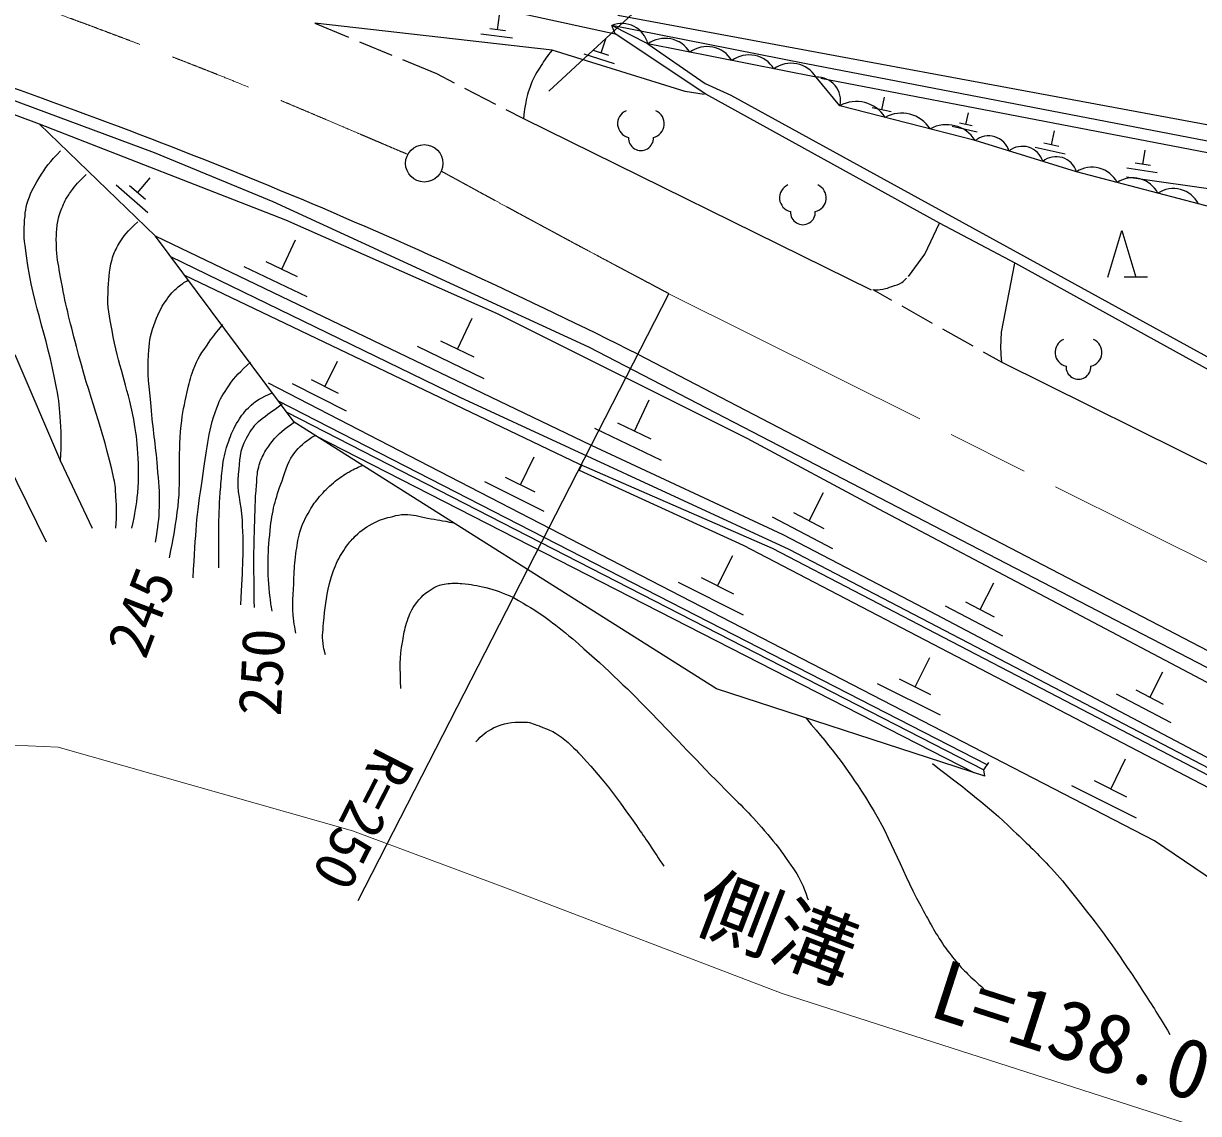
# Model space of a CAD drawing. Units: millimetres, scale not verified. Extents: x 40000 to 680000, y 20000 to 380000.
# Drawn here: x 445604 to 495918, y 245799 to 292481 of the extents above; entities that cross this region are included whole.
import ezdxf
from ezdxf.enums import TextEntityAlignment as Align

# ---------------------------------------------------------------- set-up
doc = ezdxf.new("R2010")
doc.units = ezdxf.units.MM
doc.header["$LTSCALE"] = 1000
doc.linetypes.add('CHAIN', pattern=[18.5, 12, -1.5, 3.5, -1.5])
for name, color, linetype, lineweight in [('M-BGD', 7, 'Continuous', 25), ('M-BMK', 2, 'CHAIN', 13), ('M-BMK-SRVR', 3, 'Continuous', 25), ('M-STR-HTXT', 7, 'Continuous', 13), ('M-STR-STRC', 7, 'Continuous', 25)]:
    doc.layers.add(name, color=color, linetype=linetype, lineweight=lineweight)
doc.styles.add('ＭＳ ゴシック', font='')
doc.styles.get('ＭＳ ゴシック').set_extended_font_data('MS Gothic')

msp = doc.modelspace()

# ---------------------------------------------------------------- linework, layer by layer
at = {"layer": 'M-BGD'}
for p, q in [((458973, 294649), (470939, 292043)), ((465907, 292210), (465985, 292843)), ((471051, 292844), (499329, 287593)), ((468237, 291338), (458073, 292491)), ((458073, 292491), (459525, 291890)), ((479120, 290755), (470799, 292392)), ((470939, 292043), (470799, 292392)), ((466550, 291851), (465194, 292026)), ((466246, 292166), (465568, 292253)), ((470341, 291220), (470533, 291828)), ((474815, 289453), (470939, 292043)), ((459987, 291699), (461374, 291126)), ((473938, 289571), (468237, 291338)), ((470666, 291115), (470016, 291324)), ((461836, 290935), (463288, 290334)), ((470908, 290750), (469606, 291169)), ((446284, 288173), (440166, 290421)), ((463288, 290334), (464041, 289944)), ((522287, 282417), (479120, 290755)), ((451216, 286935), (442283, 290252)), ((480565, 288956), (479540, 290187)), ((498994, 286419), (479751, 290123)), ((464485, 289715), (465818, 289026)), ((474746, 289446), (473938, 289571)), ((484830, 283932), (474815, 289453)), ((482353, 288783), (482472, 289327)), ((482761, 288691), (481945, 288875)), ((466262, 288796), (467015, 288407)), ((467015, 288407), (481908, 281079)), ((485959, 288158), (486069, 288659)), ((456842, 284065), (446284, 288173)), ((451250, 283369), (446284, 288173)), ((486446, 287824), (485376, 288065)), ((486227, 288098), (485691, 288219)), ((489620, 287285), (489752, 287887)), ((489942, 287212), (489298, 287357)), ((456289, 284842), (451216, 286935)), ((490206, 286881), (488918, 287172)), ((493537, 286448), (493629, 287058)), ((494149, 286085), (492844, 286289)), ((493864, 286397), (493211, 286499)), ((450485, 285235), (451032, 285869)), ((499423, 284964), (492841, 285896)), ((450926, 284374), (449573, 285554)), ((450823, 284940), (450147, 285529)), ((469818, 278615), (456289, 284842)), ((465898, 280046), (456842, 284065)), ((484199, 282600), (484830, 283932)), ((488102, 282198), (484830, 283932)), ((469927, 274410), (451250, 283369)), ((457196, 275410), (451250, 283369)), ((492038, 281619), (492638, 283619)), ((492638, 283619), (493238, 281619)), ((456665, 281956), (457256, 283218)), ((451899, 282500), (464285, 276471)), ((457339, 281635), (455990, 282278)), ((483507, 281650), (484199, 282600)), ((457756, 280774), (455059, 282060)), ((487488, 279257), (488057, 282222)), ((501469, 274821), (488102, 282198)), ((452494, 281703), (469391, 273628)), ((493738, 281619), (492738, 281619)), ((481970, 281085), (482772, 280634)), ((483208, 280389), (484515, 279653)), ((464185, 278529), (464819, 279865)), ((476592, 274704), (465898, 280046)), ((484950, 279408), (486257, 278672)), ((464899, 278185), (463471, 278873)), ((445240, 278303), (447193, 273742)), ((465337, 277270), (462482, 278647)), ((499987, 262971), (469818, 278615)), ((471916, 278314), (498338, 264566)), ((486693, 278426), (487495, 277975)), ((458512, 276925), (459050, 278014)), ((487495, 277975), (498417, 272556)), ((443241, 277053), (446569, 270285)), ((494030, 257483), (456097, 277079)), ((459442, 275877), (457116, 277043)), ((459094, 276634), (457931, 277217)), ((456514, 276323), (486861, 260739)), ((464285, 276471), (478373, 269970)), ((471766, 275024), (472400, 276361)), ((456880, 275833), (486726, 260518)), ((475273, 263993), (457196, 275410)), ((472480, 274680), (471052, 275369)), ((458094, 274843), (486292, 260399)), ((472918, 273765), (470063, 275142)), ((478129, 270585), (469927, 274410)), ((482225, 271678), (476592, 274704)), ((447193, 273742), (448544, 270869)), ((466884, 272725), (467473, 273918)), ((469391, 273628), (477662, 270011)), ((469506, 273578), (469403, 273349)), ((469403, 273349), (476417, 270146)), ((467902, 271576), (465354, 272854)), ((467521, 272405), (466247, 273044)), ((479240, 271183), (479865, 272392)), ((480259, 269989), (477678, 271344)), ((479885, 270844), (478594, 271522)), ((497729, 263494), (482225, 271678)), ((483879, 267580), (478129, 270585)), ((475328, 268395), (475972, 269701)), ((476417, 270146), (500933, 257359)), ((477662, 270011), (489186, 264012)), ((478373, 269970), (499182, 259114)), ((476025, 268046), (474631, 268745)), ((476442, 267139), (473654, 268537)), ((486567, 267380), (487160, 268526)), ((487179, 267059), (485955, 267702)), ((499747, 259211), (483879, 267580)), ((487534, 266248), (485086, 267533)), ((483786, 264069), (484410, 265332)), ((493830, 263618), (494397, 264715)), ((484865, 262853), (482167, 264206)), ((484461, 263731), (483112, 264407)), ((486772, 260243), (475273, 263993)), ((489186, 264012), (501535, 257568)), ((494755, 262535), (492414, 263765)), ((494416, 263311), (493245, 263926)), ((486726, 260518), (486945, 260837)), ((492160, 259693), (492799, 260989)), ((486772, 260243), (486726, 260518)), ((493266, 258445), (490497, 259833)), ((492852, 259346), (491467, 260040)), ((500283, 253238), (494030, 257483))]:
    msp.add_line(p, q, dxfattribs=at)
for points in [[(479540, 290187), (472339, 291606), (470799, 292392)], [(472339, 291606), (474795, 289913), (475895, 289405), (501973, 275096)], [(497659, 284297), (490696, 286130), (486357, 287467), (480565, 288956)]]:
    msp.add_lwpolyline(points, dxfattribs=at)
for centre, radius, start, end in [((471236, 291345), 1134, 13.3085, 112.6434), ((473075, 290593), 1252, 31.7324, 125.9643), ((474875, 290238), 1252, 31.7324, 125.9643), ((476675, 289883), 1252, 31.7324, 125.9643), ((368149, 71932), 231000, 63.30709, 71.18076), ((478475, 289528), 1252, 31.7324, 125.9643), ((479590, 289186), 1002, 346.6988, 92.8568), ((481271, 287699), 1442, 31.8525, 119.3124), ((471642, 288189), 599, 113.4484, 257.2818), ((472445, 288189), 599, 282.7182, 66.5516), ((483202, 287202), 1442, 31.8525, 119.3124), ((485132, 286706), 1442, 31.8525, 119.3124), ((472044, 287573), 534, 176.5286, 3.4714), ((486928, 286751), 916, 17.1497, 128.5942), ((488375, 286305), 916, 17.1497, 128.5942), ((489821, 285860), 916, 17.1497, 128.5942), ((491360, 285115), 1213, 27.3298, 123.1757), ((493100, 284656), 1213, 27.3298, 123.1757), ((478576, 285015), 599, 113.4484, 257.2818), ((479379, 285015), 599, 282.7182, 66.5516), ((494841, 284198), 1213, 27.3298, 123.1757), ((478977, 284399), 534, 176.5286, 3.4714), ((490378, 278394), 599, 113.4484, 257.2818), ((491181, 278394), 599, 282.7182, 66.5516), ((490779, 277778), 534, 176.5286, 3.4714)]:
    msp.add_arc(centre, radius, start, end, dxfattribs=at)
for points, knots in [([(468237, 291338), (468003, 291038), (467934, 290946), (467765, 290679), (467580, 290387), (467468, 290224), (467344, 289903), (467207, 289545), (467151, 289334), (467086, 288957), (467049, 288743), (467036, 288665), (467015, 288407)], [0, 0, 0, 0, 1, 1, 1, 2, 2, 2, 3, 3, 3, 4, 4, 4, 4]), ([(447193, 273742), (447223, 274537), (447237, 274775), (447193, 275435), (447156, 276000), (447128, 276318), (447024, 276874), (446576, 279272), (445952, 280548), (445669, 282970), (445612, 283463), (445625, 283746), (445669, 284240), (445687, 284441), (445698, 284555), (445754, 284748), (445885, 285203), (446023, 285440), (446262, 285849), (446559, 286357), (446731, 286528), (447193, 287034)], [0, 0, 0, 0, 1, 1, 1, 2, 2, 2, 3, 3, 3, 4, 4, 4, 5, 5, 5, 6, 6, 6, 7, 7, 7, 7]), ([(449564, 270863), (449587, 271501), (449605, 271690), (449564, 272218), (449541, 272516), (449545, 272687), (449479, 272980), (448976, 275227), (448447, 276422), (447871, 278652), (447574, 279802), (447395, 280446), (447193, 281616), (447114, 282077), (447048, 282334), (447024, 282801), (447009, 283098), (447001, 283266), (447024, 283563), (447042, 283796), (447055, 283928), (447109, 284156), (447173, 284431), (447245, 284576), (447363, 284833), (447443, 285008), (447509, 285096), (447617, 285256), (447838, 285587), (447962, 285686), (448294, 286018)], [0, 0, 0, 0, 1, 1, 1, 2, 2, 2, 3, 3, 3, 4, 4, 4, 5, 5, 5, 6, 6, 6, 7, 7, 7, 8, 8, 8, 9, 9, 9, 10, 10, 10, 10]), ([(450241, 270863), (450396, 271562), (450442, 271786), (450495, 272387), (450554, 273046), (450544, 273421), (450495, 274080), (450454, 274645), (450435, 274964), (450326, 275520), (450030, 277023), (449676, 277824), (449395, 279330), (449279, 279951), (449193, 280307), (449225, 280938), (449254, 281504), (449260, 281828), (449395, 282378), (449455, 282622), (449532, 282747), (449649, 282970), (449889, 283428), (450077, 283568), (450495, 283986)], [0, 0, 0, 0, 1, 1, 1, 2, 2, 2, 3, 3, 3, 4, 4, 4, 5, 5, 5, 6, 6, 6, 7, 7, 7, 8, 8, 8, 8]), ([(451257, 270270), (451372, 270973), (451404, 271196), (451427, 271794), (451451, 272456), (451394, 272827), (451342, 273488), (451262, 274502), (451146, 275064), (451068, 276079), (451001, 276945), (450893, 277433), (450956, 278300), (450993, 278796), (451010, 279087), (451185, 279553), (451352, 279996), (451452, 280252), (451725, 280639), (451897, 280882), (452003, 281018), (452234, 281205), (452387, 281330), (452454, 281376), (452653, 281490)], [0, 0, 0, 0, 1, 1, 1, 2, 2, 2, 3, 3, 3, 4, 4, 4, 5, 5, 5, 6, 6, 6, 7, 7, 7, 8, 8, 8, 8]), ([(481970, 281085), (482167, 281077), (482238, 281073), (482405, 281103), (482560, 281131), (482642, 281168), (482790, 281222), (482958, 281283), (483067, 281292), (483214, 281394), (483300, 281455), (483336, 281484), (483419, 281571)], [0, 0, 0, 0, 1, 1, 1, 2, 2, 2, 3, 3, 3, 4, 4, 4, 4]), ([(451850, 269593), (452046, 270499), (452084, 270775), (452189, 271540), (452386, 272984), (452202, 273817), (452358, 275266), (452419, 275833), (452484, 276149), (452612, 276705), (452696, 277073), (452732, 277284), (452866, 277636), (453056, 278135), (453238, 278384), (453543, 278822), (453759, 279131), (453844, 279241), (454136, 279584)], [0, 0, 0, 0, 1, 1, 1, 2, 2, 2, 3, 3, 3, 4, 4, 4, 5, 5, 5, 6, 6, 6, 6]), ([(487495, 277975), (487471, 278250), (487465, 278329), (487461, 278556), (487457, 278830), (487465, 278926), (487488, 279257)], [0, 0, 0, 0, 1, 1, 1, 2, 2, 2, 2]), ([(452866, 268746), (452988, 270756), (453002, 271349), (453268, 272995), (453460, 274188), (453465, 274893), (453882, 276028), (454025, 276417), (454158, 276616), (454390, 276959), (454692, 277405), (454865, 277548), (455321, 277975)], [0, 0, 0, 0, 1, 1, 1, 2, 2, 2, 3, 3, 3, 4, 4, 4, 4]), ([(453967, 269170), (453972, 270828), (453944, 271289), (454051, 272641), (454080, 273005), (454084, 273211), (454136, 273572), (454194, 273977), (454258, 274201), (454390, 274588), (454495, 274897), (454563, 275070), (454729, 275350), (454897, 275635), (455004, 275792), (455237, 276028), (455567, 276362), (455782, 276439), (456258, 276665)], [0, 0, 0, 0, 1, 1, 1, 2, 2, 2, 3, 3, 3, 4, 4, 4, 5, 5, 5, 6, 6, 6, 6]), ([(455660, 275435), (455393, 275151), (455301, 275014), (455132, 274704), (454841, 274168), (454869, 273783), (454801, 273176), (454715, 272410), (454921, 271979), (454961, 271209), (455034, 269796), (454981, 269298), (454896, 267587)], [0, 0, 0, 0, 1, 1, 1, 2, 2, 2, 3, 3, 3, 4, 4, 4, 4]), ([(455491, 267476), (455472, 269133), (455455, 269576), (455500, 270920), (455523, 271624), (455517, 272021), (455582, 272722), (455610, 273024), (455594, 273200), (455676, 273492), (455740, 273720), (455788, 273848), (455900, 274057), (456017, 274272), (456098, 274385), (456249, 274579), (456551, 274967), (456739, 275072), (457196, 275410)], [0, 0, 0, 0, 1, 1, 1, 2, 2, 2, 3, 3, 3, 4, 4, 4, 5, 5, 5, 6, 6, 6, 6]), ([(456253, 267307), (456201, 267582), (456196, 267668), (456168, 267900), (456032, 269016), (456056, 269660), (456168, 270778), (456253, 271624), (456382, 272097), (456676, 272895), (456865, 273409), (456913, 273749), (457269, 274165), (457540, 274482), (457703, 274604), (458094, 274843)], [0, 0, 0, 0, 1, 1, 1, 2, 2, 2, 3, 3, 3, 4, 4, 4, 5, 5, 5, 5]), ([(457269, 266376), (457217, 266609), (457211, 266684), (457184, 266884), (457085, 267604), (457161, 268019), (457184, 268746), (457197, 269144), (457214, 269368), (457269, 269762), (457319, 270129), (457333, 270339), (457438, 270694), (457551, 271077), (457664, 271278), (457861, 271625), (458002, 271872), (458103, 271998), (458285, 272218), (458493, 272470), (458629, 272598), (458877, 272810), (459093, 272995), (459227, 273086), (459470, 273234), (459723, 273387), (459825, 273431), (460147, 273572)], [0, 0, 0, 0, 1, 1, 1, 2, 2, 2, 3, 3, 3, 4, 4, 4, 5, 5, 5, 6, 6, 6, 7, 7, 7, 8, 8, 8, 9, 9, 9, 9]), ([(458539, 265444), (458489, 265594), (458480, 265649), (458454, 265783), (458377, 266172), (458423, 266403), (458454, 266799), (458506, 267466), (458562, 267840), (458708, 268492), (458777, 268798), (458843, 268964), (458962, 269254), (459091, 269569), (459197, 269733), (459385, 270016), (459528, 270231), (459622, 270345), (459809, 270524), (460100, 270804), (460295, 270936), (460655, 271117), (460936, 271258), (461113, 271293), (461417, 271371), (461612, 271421), (461724, 271452), (461925, 271456), (462315, 271463), (462526, 271365), (462910, 271300), (463348, 271226), (463488, 271199), (464028, 271095)], [0, 0, 0, 0, 1, 1, 1, 2, 2, 2, 3, 3, 3, 4, 4, 4, 5, 5, 5, 6, 6, 6, 7, 7, 7, 8, 8, 8, 9, 9, 9, 10, 10, 10, 11, 11, 11, 11]), ([(461756, 264005), (461742, 264944), (461699, 265255), (461841, 266037), (461895, 266337), (461918, 266508), (462010, 266799), (462108, 267110), (462165, 267292), (462349, 267561), (462600, 267928), (462810, 268100), (463195, 268323), (463404, 268443), (463550, 268459), (463788, 268492), (464017, 268524), (464150, 268512), (464381, 268492), (464781, 268457), (465006, 268418), (465397, 268323), (465874, 268206), (466047, 268126), (466582, 267900)], [0, 0, 0, 0, 1, 1, 1, 2, 2, 2, 3, 3, 3, 4, 4, 4, 5, 5, 5, 6, 6, 6, 7, 7, 7, 8, 8, 8, 8]), ([(466582, 267900), (467234, 267523), (467427, 267413), (467937, 267053), (468418, 266713), (468674, 266504), (469122, 266122), (471770, 263857), (473022, 262334), (475472, 259856), (476212, 259108), (476656, 258714), (477335, 257909), (477714, 257459), (477938, 257213), (478266, 256724), (478547, 256305), (478739, 256085), (478943, 255623), (479058, 255365), (479100, 255264), (479197, 254946)], [0, 0, 0, 0, 1, 1, 1, 2, 2, 2, 3, 3, 3, 4, 4, 4, 5, 5, 5, 6, 6, 6, 7, 7, 7, 7]), ([(479113, 262735), (480372, 261236), (480758, 260739), (481653, 259348), (482757, 257632), (483055, 256488), (484023, 254692), (484368, 254053), (484556, 253690), (484955, 253083), (485136, 252807), (485255, 252663), (485463, 252406), (485904, 251860), (486114, 251701), (486733, 251136)], [0, 0, 0, 0, 1, 1, 1, 2, 2, 2, 3, 3, 3, 4, 4, 4, 5, 5, 5, 5]), ([(464973, 261719), (465259, 262016), (465401, 262137), (465735, 262312), (466184, 262546), (466500, 262550), (467005, 262566), (467278, 262574), (467427, 262490), (467683, 262396), (468141, 262228), (468408, 262116), (468783, 261804), (469178, 261474), (469371, 261255), (469715, 260872), (470691, 259785), (471167, 259110), (472001, 257909), (472409, 257321), (472548, 257123), (473017, 256385)], [0, 0, 0, 0, 1, 1, 1, 2, 2, 2, 3, 3, 3, 4, 4, 4, 5, 5, 5, 6, 6, 6, 7, 7, 7, 7]), ([(484531, 260788), (486215, 259474), (486725, 259122), (488003, 257909), (488647, 257297), (489008, 256952), (489611, 256300), (489994, 255887), (490190, 255639), (490543, 255200), (491743, 253703), (492375, 252828), (493421, 251220), (493932, 250436), (494106, 250171), (494691, 249188)], [0, 0, 0, 0, 1, 1, 1, 2, 2, 2, 3, 3, 3, 4, 4, 4, 5, 5, 5, 5])]:
    msp.add_open_spline(points, degree=3, knots=knots, dxfattribs=at)
msp.add_open_spline([(455660, 275435), (456168, 275816), (456168, 275816), (456676, 276197)], degree=3, dxfattribs=at)
at = {"layer": 'M-BMK'}
msp.add_line((473244, 280909), (499094, 267996), dxfattribs=at)
for points, knots in [([(366637, 308036), (368726, 308013), (369272, 308001), (370959, 307949), (373297, 307877), (374605, 307806), (376939, 307657), (379421, 307498), (380813, 307420), (383290, 307194), (388029, 306763), (390682, 306482), (395402, 305878), (399997, 305290), (402572, 304935), (407124, 304078), (411256, 303300), (413548, 302749), (417638, 301778), (421046, 300969), (422948, 300487), (426333, 299589), (428708, 298959), (430039, 298607), (432390, 297893), (435604, 296916), (437382, 296295), (440556, 295193), (444317, 293888), (446426, 293163), (450148, 291752), (454850, 289969), (456368, 289299), (462061, 286872)], [0, 0, 0, 0, 1, 1, 1, 2, 2, 2, 3, 3, 3, 4, 4, 4, 5, 5, 5, 6, 6, 6, 7, 7, 7, 8, 8, 8, 9, 9, 9, 10, 10, 10, 11, 11, 11, 11]), ([(463492, 286158), (465559, 285027), (466083, 284743), (467748, 283844), (469890, 282688), (470568, 282330), (473244, 280909)], [0, 0, 0, 0, 1, 1, 1, 2, 2, 2, 2])]:
    msp.add_open_spline(points, degree=3, knots=knots, dxfattribs=at)
at = {"layer": 'M-BMK-SRVR'}
msp.add_line((459941, 254915), (473244, 280909), dxfattribs=at)
msp.add_circle((462765, 286492), 800, dxfattribs=at)
at = {"layer": 'M-STR-HTXT'}
for p, q in [((447084, 261489), (434469, 262027)), ((459687, 257910), (447084, 261489)), ((466285, 255444), (459687, 257910)), ((478090, 250938), (466285, 255444)), ((495800, 245241), (478090, 250938))]:
    msp.add_line(p, q, dxfattribs=at)
at = {"layer": 'M-STR-STRC'}
msp.add_line((468102, 289585), (482023, 302466), dxfattribs=at)

# ---------------------------------------------------------------- texts
at = {"layer": 'M-BGD', "style": 'ＭＳ ゴシック'}
for s, rotation, p in [('245', 69.018, (451335, 264998)), ('250', 87.125, (457168, 262760))]:
    msp.add_text(s, height=1833, rotation=rotation, dxfattribs=at).set_placement(p, align=Align.BOTTOM_LEFT)
at = {"layer": 'M-BMK-SRVR', "style": 'ＭＳ ゴシック'}
msp.add_text('R=250', height=1833, rotation=242.897, dxfattribs=at).set_placement((460266, 261821), align=Align.BOTTOM_LEFT)
at = {"layer": 'M-STR-HTXT', "style": 'ＭＳ ゴシック'}
for s, rotation, p in [('側溝', 339.106, (473875, 253071)), ('L=138.0', 342.167, (484052, 249264))]:
    msp.add_text(s, height=2566, rotation=rotation, dxfattribs=at).set_placement(p, align=Align.BOTTOM_LEFT)

doc.saveas('drawing.dxf')
